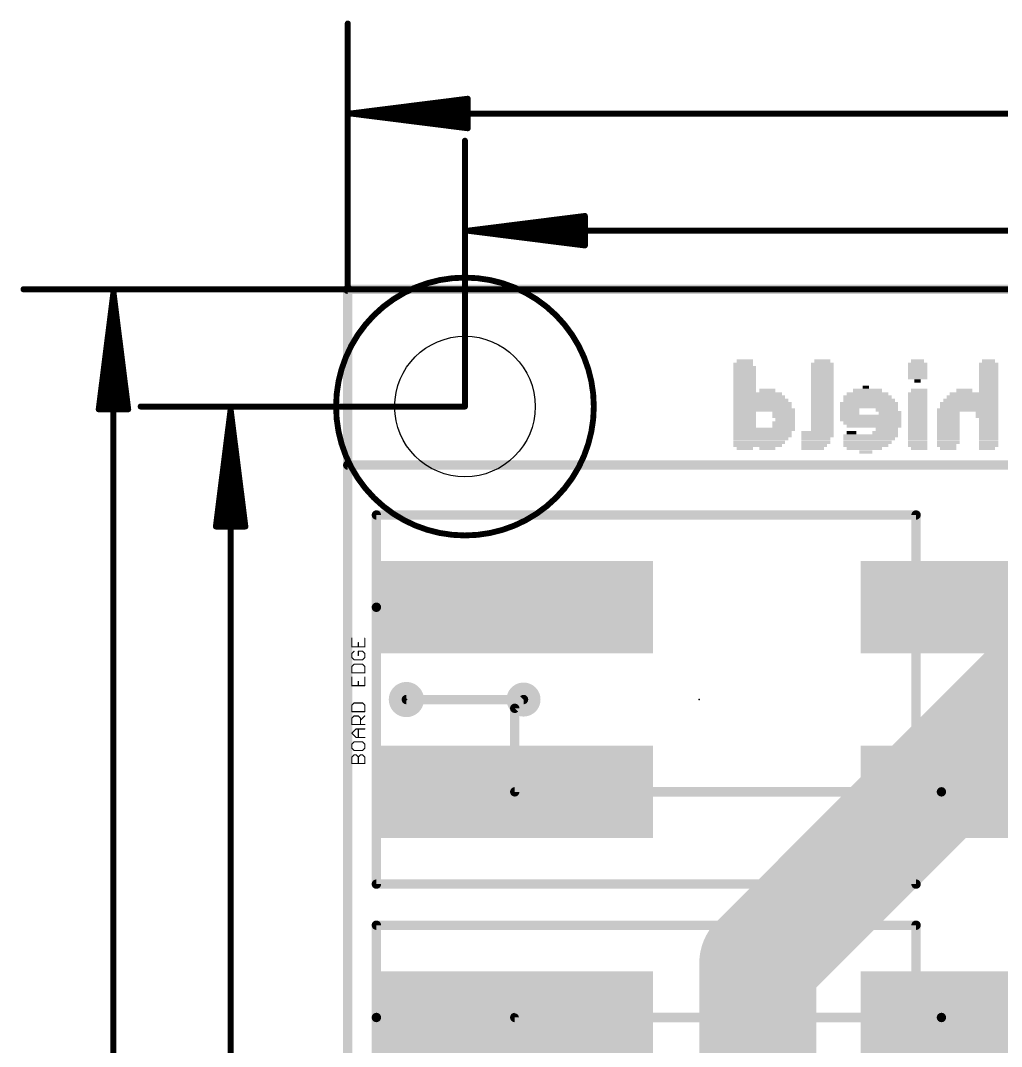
# Model space of a CAD drawing. Extents: x -23 to 84, y -8 to 75.
# Drawn here: x -7.1 to 14.17, y 52.17 to 74.41 of the extents above; entities that cross this region are included whole.
import ezdxf

# ---------------------------------------------------------------- set-up
doc = ezdxf.new("R2010")
doc.units = 0
for name, color, linetype in [('1', 12, 'CONTINUOUS'), ('16', 132, 'CONTINUOUS'), ('18', 110, 'CONTINUOUS'), ('20', 53, 'CONTINUOUS'), ('21', 253, 'CONTINUOUS'), ('22', 253, 'CONTINUOUS'), ('23', 53, 'CONTINUOUS'), ('24', 53, 'CONTINUOUS'), ('39', 12, 'CONTINUOUS'), ('47', 253, 'CONTINUOUS'), ('51', 253, 'CONTINUOUS')]:
    doc.layers.add(name, color=color, linetype=linetype)

# ---------------------------------------------------------------- blocks, each defined once
blk = doc.blocks.new('RECT')
blk.add_solid([(-0.5, -0.5), (0.5, -0.5), (-0.5, 0.5), (0.5, 0.5)])
blk = doc.blocks.new('PIE')
at = {"const_width": 0.5}
blk.add_lwpolyline([(0, -0.25, 1), (0, 0.25, 1), (0, -0.25)], format="xyb", dxfattribs=at)
blk = doc.blocks.new('ROUNDV')
at = {"const_width": 0.5}
blk.add_lwpolyline([(0, -0.25, 1), (0, 0.25, 1), (0, -0.25)], format="xyb", dxfattribs=at)

msp = doc.modelspace()

# ---------------------------------------------------------------- linework, layer by layer
at = {"layer": '1'}
for points, const_width in [([(0, 68.58), (25.146, 68.58)], 0.2032), ([(0, 0), (0, 68.58)], 0.2032), ([(3.62, 59.5), (3.81, 59.69)], 0.2032), ([(3.62, 57.69), (3.62, 59.5)], 0.2032), ([(12.87, 57.69), (3.62, 57.69)], 0.2032), ([(12.87, 57.69), (19.78, 57.69)], 0.2032), ([(3.62, 52.8), (12.87, 52.8)], 0.2032), ([(3.62, 52.8), (3.62, 50.99)], 0.1778), ([(20.86, 52.8), (12.87, 52.8)], 0.2032)]:
    msp.add_lwpolyline(points, dxfattribs=dict(at, const_width=const_width))
for points, const_width in [([(0, 68.6308, 1), (0, 68.5292)], 0.1016), ([(0.0508, 68.58, 1), (-0.0508, 68.58)], 0.1016), ([(3.6708, 59.5, 1), (3.5692, 59.5)], 0.1016), ([(3.5841, 59.5359, 1), (3.6559, 59.4641)], 0.1016), ([(3.8459, 59.6541, 1), (3.7741, 59.7259)], 0.1016), ([(3.62, 57.7408, 1), (3.62, 57.6392)], 0.1016), ([(3.5692, 57.69, 1), (3.6708, 57.69)], 0.1016), ([(12.87, 57.7408, 1), (12.87, 57.6392)], 0.1016), ([(12.87, 57.6392, 1), (12.87, 57.7408)], 0.1016), ([(3.62, 52.8508, 1), (3.62, 52.7492)], 0.1016), ([(3.6644, 52.8, 1), (3.5756, 52.8)], 0.0889), ([(12.87, 52.8508, 1), (12.87, 52.7492)], 0.1016), ([(12.87, 52.7492, 1), (12.87, 52.8508)], 0.1016)]:
    msp.add_lwpolyline(points, format="xyb", dxfattribs=dict(at, const_width=const_width))
at = {"layer": '16'}
for points, const_width in [([(0, 68.58), (25.146, 68.58)], 0.2032), ([(0, 0), (0, 68.58)], 0.2032), ([(8.89, 53.98), (17.6, 62.69)], 2.54), ([(3.81, 59.69), (1.27, 59.69)], 0.2032), ([(8.89, 48.768), (8.89, 53.98)], 2.54)]:
    msp.add_lwpolyline(points, dxfattribs=dict(at, const_width=const_width))
for points, const_width in [([(0, 68.6308, 1), (0, 68.5292)], 0.1016), ([(0.0508, 68.58, 1), (-0.0508, 68.58)], 0.1016), ([(1.27, 59.7408, 1), (1.27, 59.6392)], 0.1016), ([(3.81, 59.6392, 1), (3.81, 59.7408)], 0.1016), ([(9.525, 53.98, 1), (8.255, 53.98)], 1.27), ([(8.441, 54.429, 1), (9.339, 53.531)], 1.27)]:
    msp.add_lwpolyline(points, format="xyb", dxfattribs=dict(at, const_width=const_width))
at = {"layer": '20', "const_width": 0.2032}
for points in [[(60.96, 68.58), (0, 68.58)], [(0, 68.58), (0, 0)]]:
    msp.add_lwpolyline(points, dxfattribs=at)
at = {"layer": '20', "const_width": 0.1016}
for points in [[(0, 68.6308, 1), (0, 68.5292)], [(0.0508, 68.58, 1), (-0.0508, 68.58)]]:
    msp.add_lwpolyline(points, format="xyb", dxfattribs=at)
at = {"layer": '20'}
msp.add_circle((2.54, 66.04), 1.524, dxfattribs=at)
at = {"layer": '21', "const_width": 0.2032}
for points in [[(0, 64.77), (19.05, 64.77)], [(0.62, 61.69), (0.62, 63.69)], [(0.62, 63.69), (12.32, 63.69)], [(12.32, 63.69), (12.32, 55.69)], [(0.62, 55.69), (0.62, 61.69)], [(12.32, 55.69), (0.62, 55.69)], [(0.62, 52.8), (0.62, 54.8)], [(0.62, 54.8), (12.32, 54.8)], [(12.32, 54.8), (12.32, 46.8)], [(0.62, 46.8), (0.62, 52.8)]]:
    msp.add_lwpolyline(points, dxfattribs=at)
at = {"layer": '21', "const_width": 0.1016}
for points in [[(0, 64.8208, 1), (0, 64.7192)], [(0.6708, 63.69, 1), (0.5692, 63.69)], [(0.62, 63.7408, 1), (0.62, 63.6392)], [(12.3708, 63.69, 1), (12.2692, 63.69)], [(12.32, 63.6392, 1), (12.32, 63.7408)], [(0.6708, 61.69, 1), (0.5692, 61.69)], [(0.5692, 61.69, 1), (0.6708, 61.69)], [(0.62, 55.7408, 1), (0.62, 55.6392)], [(0.5692, 55.69, 1), (0.6708, 55.69)], [(12.2692, 55.69, 1), (12.3708, 55.69)], [(12.32, 55.6392, 1), (12.32, 55.7408)], [(0.6708, 54.8, 1), (0.5692, 54.8)], [(0.62, 54.8508, 1), (0.62, 54.7492)], [(12.3708, 54.8, 1), (12.2692, 54.8)], [(12.32, 54.7492, 1), (12.32, 54.8508)], [(0.6708, 52.8, 1), (0.5692, 52.8)], [(0.5692, 52.8, 1), (0.6708, 52.8)]]:
    msp.add_lwpolyline(points, format="xyb", dxfattribs=at)
at = {"layer": '23'}
for p in [(2.54, 66.04), (7.62, 59.69)]:
    msp.add_point(p, dxfattribs=at)
at = {"layer": '24'}
msp.add_point((1.27, 59.69), dxfattribs=at)
at = {"layer": '39', "const_width": 0.127}
msp.add_lwpolyline([(2.54, 63.246, 1), (2.54, 68.834, 1), (2.54, 63.246)], format="xyb", dxfattribs=at)
at = {"layer": '47', "const_width": 0.13}
for points in [[(0, 68.58), (0, 74.34)], [(0.065, 72.39), (2.6, 72.7092)], [(0.065, 72.39), (2.6, 72.65)], [(2.6, 72.7092), (2.6, 72.0708)], [(0.065, 72.39), (2.6, 72.52)], [(60.895, 72.39), (0.065, 72.39)], [(2.6, 72.0708), (0.065, 72.39)], [(2.6, 72.26), (0.065, 72.39)], [(2.6, 72.13), (0.065, 72.39)], [(2.54, 66.04), (2.54, 71.8)], [(2.605, 69.85), (5.14, 70.1692)], [(2.605, 69.85), (5.14, 70.11)], [(2.605, 69.85), (5.14, 69.98)], [(5.14, 70.1692), (5.14, 69.5308)], [(2.605, 69.85), (58.355, 69.85)], [(5.14, 69.5308), (2.605, 69.85)], [(5.14, 69.72), (2.605, 69.85)], [(5.14, 69.59), (2.605, 69.85)], [(60.96, 68.58), (-7.03, 68.58)], [(-5.08, 68.515), (-5.3992, 65.98)], [(-5.08, 68.515), (-5.34, 65.98)], [(-5.08, 68.515), (-5.21, 65.98)], [(-5.08, 68.515), (-5.08, 0.065)], [(-4.7608, 65.98), (-5.08, 68.515)], [(-4.95, 65.98), (-5.08, 68.515)], [(-4.82, 65.98), (-5.08, 68.515)], [(-5.3992, 65.98), (-4.7608, 65.98)], [(2.54, 66.04), (-4.49, 66.04)], [(-2.54, 65.975), (-2.8592, 63.44)], [(-2.54, 65.975), (-2.8, 63.44)], [(-2.54, 65.975), (-2.67, 63.44)], [(-2.54, 2.605), (-2.54, 65.975)], [(-2.2208, 63.44), (-2.54, 65.975)], [(-2.41, 63.44), (-2.54, 65.975)], [(-2.28, 63.44), (-2.54, 65.975)], [(-2.8592, 63.44), (-2.2208, 63.44)]]:
    msp.add_lwpolyline(points, dxfattribs=at)
at = {"layer": '47', "const_width": 0.065}
for points in [[(0.0325, 74.34, 1), (-0.0325, 74.34)], [(2.6325, 72.7092, 1), (2.5675, 72.7092)], [(2.6041, 72.677, 1), (2.5959, 72.7415)], [(2.6033, 72.6177, 1), (2.5967, 72.6823)], [(2.6017, 72.4875, 1), (2.5983, 72.5525)], [(0.065, 72.4225, 1), (0.065, 72.3575)], [(0.0691, 72.4222, 1), (0.0609, 72.3578)], [(0.0633, 72.4225, 1), (0.0667, 72.3575)], [(0.0667, 72.4225, 1), (0.0633, 72.3575)], [(0.0683, 72.4223, 1), (0.0617, 72.3577)], [(0.0617, 72.4223, 1), (0.0683, 72.3577)], [(0.0609, 72.4222, 1), (0.0691, 72.3578)], [(2.5983, 72.2275, 1), (2.6017, 72.2925)], [(2.5675, 72.0708, 1), (2.6325, 72.0708)], [(2.5959, 72.0385, 1), (2.6041, 72.103)], [(2.5967, 72.0977, 1), (2.6033, 72.1623)], [(2.5725, 71.8, 1), (2.5075, 71.8)], [(5.1725, 70.1692, 1), (5.1075, 70.1692)], [(5.1441, 70.137, 1), (5.1359, 70.2015)], [(5.1433, 70.0777, 1), (5.1367, 70.1423)], [(5.1417, 69.9475, 1), (5.1383, 70.0125)], [(2.605, 69.8825, 1), (2.605, 69.8175)], [(2.6091, 69.8822, 1), (2.6009, 69.8178)], [(2.6033, 69.8825, 1), (2.6067, 69.8175)], [(2.6067, 69.8825, 1), (2.6033, 69.8175)], [(2.6083, 69.8823, 1), (2.6017, 69.8177)], [(2.6017, 69.8823, 1), (2.6083, 69.8177)], [(2.6009, 69.8822, 1), (2.6091, 69.8178)], [(5.1359, 69.4985, 1), (5.1441, 69.563)], [(5.1367, 69.5577, 1), (5.1433, 69.6223)], [(5.1383, 69.6875, 1), (5.1417, 69.7525)], [(5.1075, 69.5308, 1), (5.1725, 69.5308)], [(-7.03, 68.6125, 1), (-7.03, 68.5475)], [(-5.0475, 68.515, 1), (-5.1125, 68.515)], [(-5.0478, 68.5191, 1), (-5.1122, 68.5109)], [(-5.0475, 68.5133, 1), (-5.1125, 68.5167)], [(-5.0475, 68.5167, 1), (-5.1125, 68.5133)], [(-5.0477, 68.5183, 1), (-5.1123, 68.5117)], [(-5.0477, 68.5117, 1), (-5.1123, 68.5183)], [(-5.0478, 68.5109, 1), (-5.1122, 68.5191)], [(-0.0325, 68.58, 1), (0.0325, 68.58)], [(-5.3992, 66.0125, 1), (-5.3992, 65.9475)], [(-4.7608, 65.9475, 1), (-4.7608, 66.0125)], [(-4.49, 66.0725, 1), (-4.49, 66.0075)], [(-2.5075, 65.975, 1), (-2.5725, 65.975)], [(-2.5078, 65.9791, 1), (-2.5722, 65.9709)], [(-2.5075, 65.9733, 1), (-2.5725, 65.9767)], [(-2.5075, 65.9767, 1), (-2.5725, 65.9733)], [(-2.5077, 65.9783, 1), (-2.5723, 65.9717)], [(-2.5077, 65.9717, 1), (-2.5723, 65.9783)], [(-2.5078, 65.9709, 1), (-2.5722, 65.9791)], [(2.5075, 66.04, 1), (2.5725, 66.04)], [(2.54, 66.0075, 1), (2.54, 66.0725)], [(-5.4315, 65.9841, 1), (-5.367, 65.9759)], [(-5.3723, 65.9833, 1), (-5.3077, 65.9767)], [(-5.2425, 65.9817, 1), (-5.1775, 65.9783)], [(-4.9825, 65.9783, 1), (-4.9175, 65.9817)], [(-4.8523, 65.9767, 1), (-4.7877, 65.9833)], [(-4.793, 65.9759, 1), (-4.7285, 65.9841)], [(-2.8915, 63.4441, 1), (-2.827, 63.4359)], [(-2.8592, 63.4725, 1), (-2.8592, 63.4075)], [(-2.8323, 63.4433, 1), (-2.7677, 63.4367)], [(-2.7025, 63.4417, 1), (-2.6375, 63.4383)], [(-2.4425, 63.4383, 1), (-2.3775, 63.4417)], [(-2.3123, 63.4367, 1), (-2.2477, 63.4433)], [(-2.253, 63.4359, 1), (-2.1885, 63.4441)], [(-2.2208, 63.4075, 1), (-2.2208, 63.4725)]]:
    msp.add_lwpolyline(points, format="xyb", dxfattribs=at)
at = {"layer": '51', "const_width": 0.0254}
for points in [[(0.0887, 61.018), (0.0887, 60.8316)], [(0.2285, 60.8316), (0.2285, 60.9248)], [(0.3683, 60.8316), (0.3683, 61.018)], [(0.0887, 60.8316), (0.3683, 60.8316)], [(0.1353, 60.7374), (0.0887, 60.6907)], [(0.0887, 60.6907), (0.0887, 60.5975)], [(0.3217, 60.7374), (0.2285, 60.7374)], [(0.2285, 60.7374), (0.2285, 60.6441)], [(0.3683, 60.6907), (0.3217, 60.7374)], [(0.3683, 60.5975), (0.3683, 60.6907)], [(0.0887, 60.5975), (0.1353, 60.5509)], [(0.1353, 60.5509), (0.3217, 60.5509)], [(0.3217, 60.5509), (0.3683, 60.5975)], [(0.1353, 60.4567), (0.0887, 60.4101)], [(0.0887, 60.4101), (0.0887, 60.2703)], [(0.0887, 60.2703), (0.3683, 60.2703)], [(0.3217, 60.4567), (0.1353, 60.4567)], [(0.3683, 60.4101), (0.3217, 60.4567)], [(0.3683, 60.2703), (0.3683, 60.4101)], [(0.0887, 60.176), (0.0887, 59.9896)], [(0.2285, 59.9896), (0.2285, 60.0828)], [(0.3683, 59.9896), (0.3683, 60.176)], [(0.0887, 59.9896), (0.3683, 59.9896)], [(0.1353, 59.6147), (0.0887, 59.5681)], [(0.3217, 59.6147), (0.1353, 59.6147)], [(0.3683, 59.5681), (0.3217, 59.6147)], [(0.0887, 59.5681), (0.0887, 59.4283)], [(0.0887, 59.4283), (0.3683, 59.4283)], [(0.3683, 59.4283), (0.3683, 59.5681)], [(0.0887, 59.2875), (0.1353, 59.3341)], [(0.0887, 59.1477), (0.0887, 59.2875)], [(0.3683, 59.1477), (0.0887, 59.1477)], [(0.1353, 59.3341), (0.2285, 59.3341)], [(0.2285, 59.3341), (0.2751, 59.2875)], [(0.2751, 59.2409), (0.3683, 59.3341)], [(0.2751, 59.2875), (0.2751, 59.1477)], [(0.0887, 58.9602), (0.1819, 59.0534)], [(0.1819, 58.867), (0.0887, 58.9602)], [(0.1819, 59.0534), (0.3683, 59.0534)], [(0.2285, 58.867), (0.2285, 59.0534)], [(0.1353, 58.7728), (0.0887, 58.7262)], [(0.0887, 58.7262), (0.0887, 58.633)], [(0.3217, 58.7728), (0.1353, 58.7728)], [(0.3683, 58.867), (0.1819, 58.867)], [(0.3683, 58.7262), (0.3217, 58.7728)], [(0.3683, 58.633), (0.3683, 58.7262)], [(0.0887, 58.633), (0.1353, 58.5864)], [(0.0887, 58.4455), (0.1353, 58.4921)], [(0.1353, 58.5864), (0.3217, 58.5864)], [(0.1353, 58.4921), (0.1819, 58.4921)], [(0.1819, 58.4921), (0.2285, 58.4455)], [(0.2285, 58.4455), (0.2751, 58.4921)], [(0.2751, 58.4921), (0.3217, 58.4921)], [(0.3217, 58.5864), (0.3683, 58.633)], [(0.3217, 58.4921), (0.3683, 58.4455)], [(0.0887, 58.3057), (0.0887, 58.4455)], [(0.3683, 58.3057), (0.0887, 58.3057)], [(0.2285, 58.3057), (0.2285, 58.4455)], [(0.3683, 58.4455), (0.3683, 58.3057)]]:
    msp.add_lwpolyline(points, dxfattribs=at)
at = {"layer": '51', "const_width": 0.0127}
for points in [[(0.095, 61.018, 1), (0.0823, 61.018)], [(0.2348, 60.9248, 1), (0.2221, 60.9248)], [(0.3747, 61.018, 1), (0.3619, 61.018)], [(0.0887, 60.8379, 1), (0.0887, 60.8252)], [(0.0823, 60.8316, 1), (0.095, 60.8316)], [(0.095, 60.6907, 1), (0.0823, 60.6907)], [(0.0842, 60.6952, 1), (0.0932, 60.6863)], [(0.1398, 60.7329, 1), (0.1308, 60.7418)], [(0.2221, 60.8316, 1), (0.2348, 60.8316)], [(0.2348, 60.7374, 1), (0.2221, 60.7374)], [(0.2285, 60.7437, 1), (0.2285, 60.731)], [(0.3262, 60.7418, 1), (0.3172, 60.7329)], [(0.3217, 60.731, 1), (0.3217, 60.7437)], [(0.3619, 60.8316, 1), (0.3747, 60.8316)], [(0.3747, 60.6907, 1), (0.3619, 60.6907)], [(0.3638, 60.6863, 1), (0.3728, 60.6952)], [(0.3683, 60.8252, 1), (0.3683, 60.8379)], [(0.0932, 60.602, 1), (0.0842, 60.593)], [(0.0823, 60.5975, 1), (0.095, 60.5975)], [(0.1353, 60.5573, 1), (0.1353, 60.5446)], [(0.1308, 60.5464, 1), (0.1398, 60.5554)], [(0.2221, 60.6441, 1), (0.2348, 60.6441)], [(0.3172, 60.5554, 1), (0.3262, 60.5464)], [(0.3217, 60.5446, 1), (0.3217, 60.5573)], [(0.3619, 60.5975, 1), (0.3747, 60.5975)], [(0.3728, 60.593, 1), (0.3638, 60.602)], [(0.095, 60.4101, 1), (0.0823, 60.4101)], [(0.0842, 60.4146, 1), (0.0932, 60.4056)], [(0.0887, 60.2766, 1), (0.0887, 60.2639)], [(0.0823, 60.2703, 1), (0.095, 60.2703)], [(0.1353, 60.463, 1), (0.1353, 60.4503)], [(0.1398, 60.4522, 1), (0.1308, 60.4612)], [(0.3262, 60.4612, 1), (0.3172, 60.4522)], [(0.3217, 60.4503, 1), (0.3217, 60.463)], [(0.3747, 60.4101, 1), (0.3619, 60.4101)], [(0.3619, 60.2703, 1), (0.3747, 60.2703)], [(0.3638, 60.4056, 1), (0.3728, 60.4146)], [(0.3683, 60.2639, 1), (0.3683, 60.2766)], [(0.095, 60.176, 1), (0.0823, 60.176)], [(0.2348, 60.0828, 1), (0.2221, 60.0828)], [(0.3747, 60.176, 1), (0.3619, 60.176)], [(0.0887, 59.996, 1), (0.0887, 59.9833)], [(0.0823, 59.9896, 1), (0.095, 59.9896)], [(0.2221, 59.9896, 1), (0.2348, 59.9896)], [(0.3619, 59.9896, 1), (0.3747, 59.9896)], [(0.3683, 59.9833, 1), (0.3683, 59.996)], [(0.1353, 59.6211, 1), (0.1353, 59.6084)], [(0.1398, 59.6102, 1), (0.1308, 59.6192)], [(0.3262, 59.6192, 1), (0.3172, 59.6102)], [(0.3217, 59.6084, 1), (0.3217, 59.6211)], [(0.095, 59.5681, 1), (0.0823, 59.5681)], [(0.0842, 59.5726, 1), (0.0932, 59.5636)], [(0.0887, 59.4347, 1), (0.0887, 59.422)], [(0.0823, 59.4283, 1), (0.095, 59.4283)], [(0.3747, 59.5681, 1), (0.3619, 59.5681)], [(0.3619, 59.4283, 1), (0.3747, 59.4283)], [(0.3638, 59.5636, 1), (0.3728, 59.5726)], [(0.3683, 59.422, 1), (0.3683, 59.4347)], [(0.095, 59.2875, 1), (0.0823, 59.2875)], [(0.0842, 59.292, 1), (0.0932, 59.283)], [(0.0887, 59.154, 1), (0.0887, 59.1413)], [(0.0823, 59.1477, 1), (0.095, 59.1477)], [(0.1353, 59.3404, 1), (0.1353, 59.3277)], [(0.1398, 59.3296, 1), (0.1308, 59.3386)], [(0.233, 59.3386, 1), (0.224, 59.3296)], [(0.2285, 59.3277, 1), (0.2285, 59.3404)], [(0.2814, 59.2875, 1), (0.2687, 59.2875)], [(0.2706, 59.2454, 1), (0.2796, 59.2364)], [(0.2687, 59.1477, 1), (0.2814, 59.1477)], [(0.2706, 59.283, 1), (0.2796, 59.292)], [(0.3728, 59.3296, 1), (0.3638, 59.3386)], [(0.3683, 59.1413, 1), (0.3683, 59.154)], [(0.0932, 58.9647, 1), (0.0842, 58.9557)], [(0.0842, 58.9647, 1), (0.0932, 58.9557)], [(0.1819, 59.0598, 1), (0.1819, 59.0471)], [(0.1864, 59.0489, 1), (0.1774, 59.0579)], [(0.2348, 59.0534, 1), (0.2221, 59.0534)], [(0.3683, 59.0471, 1), (0.3683, 59.0598)], [(0.095, 58.7262, 1), (0.0823, 58.7262)], [(0.0842, 58.7307, 1), (0.0932, 58.7217)], [(0.1353, 58.7791, 1), (0.1353, 58.7664)], [(0.1398, 58.7683, 1), (0.1308, 58.7773)], [(0.1819, 58.8734, 1), (0.1819, 58.8607)], [(0.1774, 58.8625, 1), (0.1864, 58.8715)], [(0.2221, 58.867, 1), (0.2348, 58.867)], [(0.3262, 58.7773, 1), (0.3172, 58.7683)], [(0.3217, 58.7664, 1), (0.3217, 58.7791)], [(0.3747, 58.7262, 1), (0.3619, 58.7262)], [(0.3638, 58.7217, 1), (0.3728, 58.7307)], [(0.3683, 58.8607, 1), (0.3683, 58.8734)], [(0.0932, 58.6374, 1), (0.0842, 58.6285)], [(0.0823, 58.633, 1), (0.095, 58.633)], [(0.1353, 58.5927, 1), (0.1353, 58.58)], [(0.1353, 58.4985, 1), (0.1353, 58.4858)], [(0.1308, 58.5819, 1), (0.1398, 58.5908)], [(0.1398, 58.4876, 1), (0.1308, 58.4966)], [(0.1864, 58.4966, 1), (0.1774, 58.4876)], [(0.1819, 58.4858, 1), (0.1819, 58.4985)], [(0.2751, 58.4985, 1), (0.2751, 58.4858)], [(0.2796, 58.4876, 1), (0.2706, 58.4966)], [(0.3172, 58.5908, 1), (0.3262, 58.5819)], [(0.3262, 58.4966, 1), (0.3172, 58.4876)], [(0.3217, 58.58, 1), (0.3217, 58.5927)], [(0.3217, 58.4858, 1), (0.3217, 58.4985)], [(0.3619, 58.633, 1), (0.3747, 58.633)], [(0.3728, 58.6285, 1), (0.3638, 58.6374)], [(0.095, 58.4455, 1), (0.0823, 58.4455)], [(0.0842, 58.45, 1), (0.0932, 58.441)], [(0.0823, 58.3057, 1), (0.095, 58.3057)], [(0.0887, 58.312, 1), (0.0887, 58.2994)], [(0.2348, 58.4455, 1), (0.2221, 58.4455)], [(0.2221, 58.3057, 1), (0.2348, 58.3057)], [(0.224, 58.45, 1), (0.233, 58.441)], [(0.224, 58.441, 1), (0.233, 58.45)], [(0.3747, 58.4455, 1), (0.3619, 58.4455)], [(0.3619, 58.3057, 1), (0.3747, 58.3057)], [(0.3638, 58.441, 1), (0.3728, 58.45)], [(0.3683, 58.2994, 1), (0.3683, 58.312)]]:
    msp.add_lwpolyline(points, format="xyb", dxfattribs=at)

# ---------------------------------------------------------------- block references
at = {"layer": '1', "yscale": 2}
for p, xscale in [((3.62, 61.69), 6), ((12.87, 61.69), 3.5), ((3.62, 57.69), 6), ((12.87, 57.69), 3.5), ((3.62, 52.8), 6), ((12.87, 52.8), 3.5)]:
    msp.add_blockref('RECT', p, dxfattribs=dict(at, xscale=xscale))
at = {"layer": '16', "xscale": 0.762, "yscale": 0.762}
msp.add_blockref('PIE', (1.27, 59.69), dxfattribs=at)
at = {"layer": '18', "xscale": 0.7366, "yscale": 0.7366}
msp.add_blockref('ROUNDV', (3.81, 59.69), dxfattribs=at)
msp.add_blockref('ROUNDV', (3.81, 59.69), dxfattribs=at)
at = {"layer": '22', "rotation": 180}
for p, xscale, yscale in [((8.572, 66.955), 0.42, 0.07), ((8.607, 67.025), 0.35, 0.07), ((10.287, 66.955), 0.49, 0.07), ((10.287, 67.025), 0.35, 0.07), ((12.352, 66.955), 0.42, 0.07), ((12.352, 67.025), 0.28, 0.07), ((13.892, 66.955), 0.42, 0.07), ((13.892, 67.025), 0.28, 0.07), ((8.607, 66.88), 0.49, 0.08), ((8.607, 66.805), 0.49, 0.07), ((8.607, 66.74), 0.49, 0.06), ((8.607, 66.67), 0.49, 0.08), ((10.287, 66.88), 0.49, 0.08), ((10.287, 66.805), 0.49, 0.07), ((10.287, 66.74), 0.49, 0.06), ((10.287, 66.67), 0.49, 0.08), ((12.352, 66.88), 0.42, 0.08), ((12.352, 66.805), 0.42, 0.07), ((12.352, 66.74), 0.42, 0.06), ((12.352, 66.67), 0.42, 0.08), ((13.892, 66.88), 0.42, 0.08), ((13.892, 66.805), 0.42, 0.07), ((13.892, 66.74), 0.42, 0.06), ((13.892, 66.67), 0.42, 0.08), ((8.607, 66.595), 0.49, 0.07), ((8.607, 66.525), 0.49, 0.07), ((8.607, 66.46), 0.49, 0.06), ((10.287, 66.595), 0.49, 0.07), ((10.287, 66.525), 0.49, 0.07), ((10.287, 66.46), 0.49, 0.06), ((11.232, 66.46), 0.14, 0.06), ((12.352, 66.595), 0.14, 0.07), ((13.892, 66.595), 0.42, 0.07), ((13.892, 66.525), 0.42, 0.07), ((13.892, 66.46), 0.42, 0.06), ((8.607, 66.39), 0.49, 0.08), ((8.887, 66.315), 1.05, 0.07), ((8.922, 66.245), 1.12, 0.07), ((9.097, 66.39), 0.35, 0.08), ((10.287, 66.39), 0.49, 0.08), ((10.287, 66.315), 0.49, 0.07), ((10.287, 66.245), 0.49, 0.07), ((11.267, 66.245), 1.05, 0.07), ((11.267, 66.315), 0.91, 0.07), ((11.267, 66.39), 0.63, 0.08), ((12.352, 66.315), 0.42, 0.07), ((12.352, 66.245), 0.42, 0.07), ((12.387, 66.39), 0.35, 0.08), ((13.542, 66.245), 1.12, 0.07), ((13.577, 66.315), 1.05, 0.07), ((13.367, 66.39), 0.35, 0.08), ((13.892, 66.39), 0.42, 0.08), ((8.957, 66.175), 1.19, 0.07), ((8.992, 66.105), 1.26, 0.07), ((8.992, 66.035), 1.26, 0.07), ((10.287, 66.175), 0.49, 0.07), ((10.287, 66.105), 0.49, 0.07), ((10.287, 66.035), 0.49, 0.07), ((11.302, 66.105), 1.26, 0.07), ((11.302, 66.035), 1.26, 0.07), ((11.302, 66.175), 1.12, 0.07), ((12.352, 66.175), 0.42, 0.07), ((12.352, 66.105), 0.42, 0.07), ((12.352, 66.035), 0.42, 0.07), ((13.472, 66.105), 1.26, 0.07), ((13.472, 66.035), 1.26, 0.07), ((13.507, 66.175), 1.19, 0.07), ((9.027, 65.965), 1.33, 0.07), ((8.607, 65.9), 0.49, 0.08), ((8.607, 65.825), 0.49, 0.07), ((9.447, 65.9), 0.49, 0.08), ((9.447, 65.825), 0.49, 0.07), ((10.287, 65.965), 0.49, 0.07), ((10.287, 65.9), 0.49, 0.08), ((10.287, 65.825), 0.49, 0.07), ((10.882, 65.965), 0.42, 0.07), ((10.882, 65.9), 0.42, 0.08), ((11.337, 65.825), 1.33, 0.07), ((11.687, 65.965), 0.49, 0.07), ((11.757, 65.9), 0.49, 0.08), ((12.352, 65.965), 0.42, 0.07), ((12.352, 65.9), 0.42, 0.08), ((12.352, 65.825), 0.42, 0.07), ((13.437, 65.965), 1.33, 0.07), ((13.017, 65.9), 0.49, 0.08), ((13.017, 65.825), 0.49, 0.07), ((13.857, 65.9), 0.49, 0.08), ((13.857, 65.825), 0.49, 0.07), ((8.607, 65.755), 0.49, 0.07), ((8.607, 65.685), 0.49, 0.07), ((8.607, 65.615), 0.49, 0.07), ((9.447, 65.685), 0.49, 0.07), ((9.447, 65.615), 0.49, 0.07), ((9.482, 65.755), 0.42, 0.07), ((10.287, 65.755), 0.49, 0.07), ((10.287, 65.685), 0.49, 0.07), ((10.287, 65.615), 0.49, 0.07), ((11.337, 65.755), 1.33, 0.07), ((11.372, 65.685), 1.26, 0.07), ((11.407, 65.615), 1.19, 0.07), ((12.352, 65.755), 0.42, 0.07), ((12.352, 65.685), 0.42, 0.07), ((12.352, 65.615), 0.42, 0.07), ((13.017, 65.755), 0.49, 0.07), ((13.017, 65.685), 0.49, 0.07), ((13.017, 65.615), 0.49, 0.07), ((13.892, 65.755), 0.42, 0.07), ((13.892, 65.685), 0.42, 0.07), ((13.892, 65.615), 0.42, 0.07), ((9.027, 65.545), 1.33, 0.07), ((8.992, 65.475), 1.26, 0.07), ((8.992, 65.405), 1.26, 0.07), ((8.957, 65.34), 1.19, 0.06), ((10.182, 65.475), 0.7, 0.07), ((10.182, 65.405), 0.7, 0.07), ((10.147, 65.34), 0.63, 0.06), ((10.287, 65.545), 0.49, 0.07), ((11.337, 65.405), 1.19, 0.07), ((11.302, 65.34), 1.12, 0.06), ((10.917, 65.475), 0.21, 0.07), ((11.652, 65.475), 0.56, 0.07), ((11.687, 65.545), 0.49, 0.07), ((12.352, 65.545), 0.42, 0.07), ((12.352, 65.475), 0.42, 0.07), ((12.352, 65.405), 0.42, 0.07), ((12.352, 65.34), 0.42, 0.06), ((13.017, 65.545), 0.49, 0.07), ((13.017, 65.475), 0.49, 0.07), ((13.017, 65.405), 0.49, 0.07), ((13.017, 65.34), 0.49, 0.06), ((13.892, 65.545), 0.42, 0.07), ((13.892, 65.475), 0.42, 0.07), ((13.892, 65.405), 0.42, 0.07), ((13.892, 65.34), 0.42, 0.06), ((8.922, 65.265), 1.12, 0.07), ((8.887, 65.195), 1.05, 0.07), ((8.607, 65.13), 0.35, 0.06), ((9.097, 65.13), 0.35, 0.06), ((10.147, 65.265), 0.63, 0.07), ((10.112, 65.195), 0.56, 0.07), ((10.077, 65.13), 0.49, 0.06), ((11.267, 65.265), 1.05, 0.07), ((11.232, 65.195), 0.98, 0.07), ((11.197, 65.13), 0.77, 0.06), ((12.352, 65.265), 0.42, 0.07), ((12.352, 65.195), 0.42, 0.07), ((12.387, 65.13), 0.35, 0.06), ((13.017, 65.265), 0.49, 0.07), ((12.982, 65.195), 0.42, 0.07), ((13.017, 65.13), 0.35, 0.06), ((13.892, 65.265), 0.42, 0.07), ((13.892, 65.195), 0.42, 0.07), ((13.857, 65.13), 0.35, 0.06), ((11.232, 65.055), 0.28, 0.07)]:
    msp.add_blockref('RECT', p, dxfattribs=dict(at, xscale=xscale, yscale=yscale))

doc.saveas('drawing.dxf')
